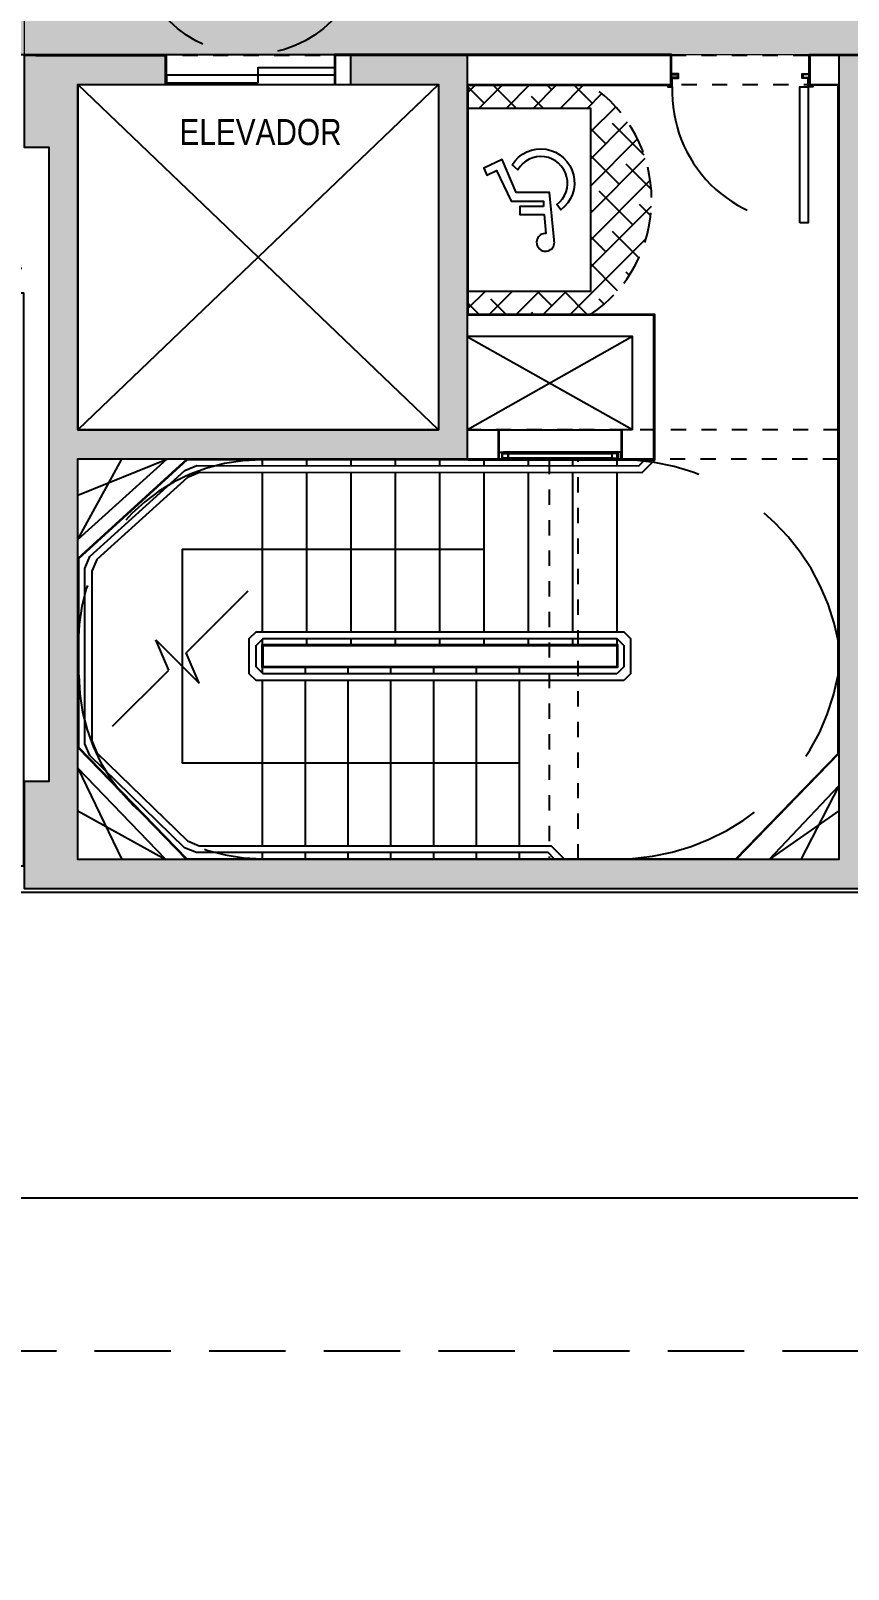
# Model space of a CAD drawing. Header units: metres. Extents: x -154 to 570, y -18 to 184.
# Drawn here: x -0.31 to 5.04, y -7.45 to 2.61 of the extents above; entities that cross this region are included whole.
import ezdxf
from ezdxf.enums import TextEntityAlignment as Align
from ezdxf.xclip import XClip

# ---------------------------------------------------------------- set-up
doc = ezdxf.new("R2010")
doc.units = ezdxf.units.M
doc.header["$XCLIPFRAME"] = 0
for name, pattern in [('CIRCULAÇAO VERTICAL EMBASAMENTO$0$DASHEDX2', [1.5, 1, -0.5]), ('PUC TORRE B$0$DASHEDX2', [1.5, 1, -0.5]), ('terreno + circ vert$0$DASHEDX2', [1.5, 1, -0.5])]:
    doc.linetypes.add(name, pattern=pattern)
for name, color, linetype in [('ARQ-AUX', 7, 'Continuous'), ('ARQ-DIM - EMBASAM', 2, 'Continuous'), ('ARQ-TXT - EMBASAM', 2, 'Continuous'), ('CIRCULAÇAO VERTICAL EMBASAMENTO$0$ARQ-ALV ACAB', 4, 'Continuous'), ('CIRCULAÇAO VERTICAL EMBASAMENTO$0$ARQ-ALV OSSO', 5, 'Continuous'), ('CIRCULAÇAO VERTICAL EMBASAMENTO$0$ARQ-AUX1', 1, 'Continuous'), ('CIRCULAÇAO VERTICAL EMBASAMENTO$0$ARQ-CAX @ 1', 1, 'Continuous'), ('CIRCULAÇAO VERTICAL EMBASAMENTO$0$ARQ-HTC', 251, 'Continuous'), ('CIRCULAÇAO VERTICAL EMBASAMENTO$0$ARQ-PRJ', 7, 'CIRCULAÇAO VERTICAL EMBASAMENTO$0$DASHEDX2'), ('CIRCULAÇAO VERTICAL EMBASAMENTO$0$ARQ-SIM', 1, 'Continuous'), ('PUC TORRE B$0$1', 232, 'PUC TORRE B$0$DASHEDX2'), ('PUC TORRE B$0$4', 2, 'Continuous'), ('PUC TORRE B$0$ARQ-ALV ACAB', 4, 'Continuous'), ('PUC TORRE B$0$ARQ-ALV OSSO', 5, 'Continuous'), ('PUC TORRE B$0$ARQ-AUX1', 1, 'Continuous'), ('PUC TORRE B$0$ARQ-AUX2', 2, 'Continuous'), ('PUC TORRE B$0$ARQ-PRJ', 7, 'PUC TORRE B$0$DASHEDX2'), ('PUC$0$ARQ-ALV ACAB', 4, 'Continuous'), ('PUC$0$ARQ-ALV OSSO', 5, 'Continuous'), ('terreno + circ vert$0$ARQ-AUX2', 2, 'Continuous'), ('terreno + circ vert$0$ARQ-EST', 2, 'Continuous'), ('terreno + circ vert$0$ARQ-PRJ', 7, 'terreno + circ vert$0$DASHEDX2')]:
    doc.layers.add(name, color=color, linetype=linetype)
doc.layers.add('CIRCULAÇAO VERTICAL EMBASAMENTO$0$ARQ-FORRO', color=9, linetype='Continuous', lineweight=5)
doc.layers.add('PUC$0$ARQ-FORRO', color=9, linetype='Continuous', lineweight=5)
doc.styles.add('Adesa', font='ARIALN.TTF')

# ---------------------------------------------------------------- blocks, each defined once
blk = doc.blocks.new('PUC$0$pl apto tipo 4 puc')
at = {"layer": 'PUC$0$ARQ-ALV ACAB'}
blk.add_lwpolyline([(0.367, -1.054), (2.186, -1.054), (2.186, -0.894), (0.357, -0.894), (0.357, 2.296), (0.357, 2.296), (0.357, 2.856), (0.815, 2.856), (0.815, 3.026), (0.309, 3.026)], dxfattribs=at)
blk = doc.blocks.new('PUC$0$forro area comum')
at = {"layer": 'PUC$0$ARQ-FORRO'}
h = blk.add_hatch(color=256, dxfattribs=at)
h.dxf.hatch_style = 1
h.paths.add_polyline_path([(11.688, 2.455), (11.688, 2.056), (14.598, 2.055), (14.598, 2.455), (22.461, 2.455), (22.461, 2.056), (25.295, 2.056), (25.295, 2.455), (26.456, 2.455), (26.456, 3.955), (5.17, 3.96), (5.096, 3.958), (3.825, 3.96), (3.825, 9.24), (2.32, 9.24), (2.32, 3.955), (-1.06, 3.955), (-1.06, 4.305), (-0.355, 4.305), (-0.355, 4.559), (-0.203, 4.561), (-0.203, 8.426), (-4.865, 8.426), (-4.865, 4.965), (-4.655, 4.965), (-4.655, 4.105), (-3.945, 4.105), (-3.945, 3.955), (-11.186, 3.955), (-11.186, 2.455), (-10.025, 2.455), (-10.025, 2.056), (-7.126, 2.056), (-7.126, 2.455)])
at = {"layer": 'PUC$0$ARQ-FORRO', "elevation": 0}
blk.add_lwpolyline([(5.096, 3.958), (3.825, 3.96), (3.825, 9.24), (2.32, 9.24), (2.32, 3.955), (-1.06, 3.955), (-1.06, 4.305), (-0.355, 4.305), (-0.355, 4.559), (-0.203, 4.561), (-0.203, 8.426), (-4.865, 8.426), (-4.865, 4.965), (-4.655, 4.965), (-4.655, 4.105), (-3.945, 4.105), (-3.945, 3.955), (-11.186, 3.955), (-11.186, 2.455), (-10.025, 2.455), (-10.025, 2.056), (-7.126, 2.056), (-7.126, 2.455), (11.688, 2.455)], dxfattribs=at)
blk = doc.blocks.new('*U3831')
at = {"layer": 'CIRCULAÇAO VERTICAL EMBASAMENTO$0$ARQ-HTC'}
h = blk.add_hatch(dxfattribs=at)
h.set_pattern_fill('ANSI38', color=256, angle=90)
h.set_pattern_definition([(135, (28.00371, -133.90091), (-0.08838835, -0.08838835), []), (225, (28.00371, -133.90091), (-0.08838835, -0.26516504), [0.3125, -0.1875])])
h.paths.add_polyline_path([(-0.15, 0.8), (-0.15, 0), (0, 0), (0, 0.8), (1.2, 0.8), (1.2, 0), (1.35, 0), (1.35, 0.8, 0.533333)])
at = {"color": 7, "linetype": 'CIRCULAÇAO VERTICAL EMBASAMENTO$0$DASHEDX2', "ltscale": 0.2}
blk.add_lwpolyline([(1.35, 0.8), (1.35, 0), (-0.15, 0), (-0.15, 0.8, -0.533333)], format="xyb", close=True, dxfattribs=at)
at = {"flags": 128}
blk.add_lwpolyline([(0, 0), (0, 0.8), (1.2, 0.8), (1.2, 0)], close=True, dxfattribs=at)
for points in [[(0.371, 0.287, -1.21092), (0.665, 0.605), (0.63, 0.58, 1.220785), (0.403, 0.325)], [(0.643, 0.493), (0.643, 0.338), (0.695, 0.338), (0.695, 0.496), (0.82, 0.508, 3.158623), (0.861, 0.561), (0.553, 0.531), (0.553, 0.314), (0.337, 0.221), (0.393, 0.101), (0.438, 0.122), (0.409, 0.185), (0.608, 0.281), (0.608, 0.493)]]:
    blk.add_lwpolyline(points, format="xyb", close=True, dxfattribs=at)
blk = doc.blocks.new('*U3832')
for points in [[(-0.91, -0.09), (-0.915, -0.09), (-0.915, -0.1), (-0.885, -0.1), (-0.885, -0.045), (-0.845, -0.045), (-0.845, -0.015), (-0.89, -0.015), (-0.89, -0.02), (-0.85, -0.02), (-0.85, -0.04), (-0.89, -0.04), (-0.89, -0.095), (-0.91, -0.095), (-0.91, -0.09)], [(0.03, -0.09), (0.035, -0.09), (0.035, -0.1), (0.005, -0.1), (0.005, -0.045), (-0.035, -0.045), (-0.035, -0.015), (0.01, -0.015), (0.01, -0.02), (-0.03, -0.02), (-0.03, -0.04), (0.01, -0.04), (0.01, -0.095), (0.03, -0.095), (0.03, -0.09)]]:
    blk.add_lwpolyline(points)
blk.add_lwpolyline([(-0.05, -0.99), (-0.05, -0.1), (0.005, -0.1), (0.005, -0.99)], close=True)
at = {"layer": 'CIRCULAÇAO VERTICAL EMBASAMENTO$0$ARQ-PRJ'}
blk.add_arc((-0.026, -0.131), 0.86, 177.9345, 272.0655, dxfattribs=at)
blk = doc.blocks.new('*U3843')
at = {"color": 0, "linetype": 'ByBlock', "ltscale": 0.5}
for points in [[(0.02, -0.045), (0.02, -0.045), (0.02, -0.045), (0.02, -0.045), (0.02, -0.045), (0.02, -0.045), (0.02, -0.045), (0.02, -0.045), (0.02, -0.045), (0.03, -0.045), (0.03, -0.05), (0, -0.05), (0, 0), (0.03, 0), (0.03, -0.005), (0.02, -0.005), (0.02, -0.045)], [(0.78, -0.045), (0.78, -0.045), (0.78, -0.045), (0.78, -0.045), (0.78, -0.045), (0.78, -0.045), (0.78, -0.045), (0.78, -0.045), (0.78, -0.045), (0.77, -0.045), (0.77, -0.05), (0.8, -0.05), (0.8, 0), (0.77, 0), (0.77, -0.005), (0.78, -0.005), (0.78, -0.045)], [(0.025, -0.01), (0.06, -0.01), (0.06, -0.04), (0.025, -0.04)], [(0.775, -0.01), (0.74, -0.01), (0.74, -0.04), (0.775, -0.04)]]:
    blk.add_lwpolyline(points, close=True, dxfattribs=at)
at = {"color": 8, "linetype": 'ByBlock', "ltscale": 0.5}
for points in [[(0.77, 0), (0.03, 0)], [(0.77, -0.05), (0.03, -0.05)]]:
    blk.add_lwpolyline(points, dxfattribs=at)
at = {"color": 7, "linetype": 'ByBlock', "ltscale": 0.5}
blk.add_lwpolyline([(0.74, -0.01), (0.74, -0.04), (0.06, -0.04), (0.06, -0.01)], close=True, dxfattribs=at)
blk = doc.blocks.new('CIRCULAÇAO VERTICAL EMBASAMENTO')
at = {"layer": 'CIRCULAÇAO VERTICAL EMBASAMENTO$0$ARQ-FORRO'}
h = blk.add_hatch(color=256, dxfattribs=at)
h.dxf.hatch_style = 1
h.paths.add_polyline_path([(-0.35, 2.452), (5.555, 2.455), (5.555, 3.96), (4.98, 3.96), (4.98, 4.465), (3.825, 4.465), (3.825, 9.235), (2.325, 9.235), (2.325, 3.955), (-0.35, 3.955)])
at = {"color": 7}
blk.add_lwpolyline([(2.755, 0), (3.555, 0)], dxfattribs=at)
at = {"layer": 'CIRCULAÇAO VERTICAL EMBASAMENTO$0$ARQ-ALV ACAB', "elevation": 0}
for points in [[(0.58, 2.26), (0.58, 2.455), (-0.35, 2.452)], [(2.555, -0.195), (3.775, -0.195), (3.775, 0.755), (2.555, 0.755), (2.555, 2.255), (3.885, 2.255), (3.885, 2.455), (1.68, 2.455), (1.68, 2.26)], [(4.975, -2.116), (4.975, 2.255), (4.785, 2.255), (4.785, 2.455), (5.275, 2.455)], [(2.75, 0), (2.755, 0), (2.755, -0.195)], [(3.56, 0), (3.555, 0), (3.555, -0.195)], [(2.555, -0.195), (0.715, -0.195), (0.005, -0.844), (0.005, -2.076), (0.714, -2.805), (4.306, -2.805)], [(4.306, -2.805), (4.975, -2.116)], [(-0.075, -3.025), (5.275, -3.025)]]:
    blk.add_lwpolyline(points, dxfattribs=at)
at = {"layer": 'CIRCULAÇAO VERTICAL EMBASAMENTO$0$ARQ-ALV OSSO', "elevation": 0}
for points in [[(-0.275, 2.45), (0.575, 2.45)], [(-0.075, -3), (5.17, -3), (5.17, 2.45), (4.79, 2.45), (4.79, 2.26), (4.98, 2.26), (4.98, -2.81), (0, -2.81), (0, -0.19), (2.55, -0.19), (2.55, 2.26)], [(0.575, 2.45), (0.575, 2.26)], [(2.55, 2.26), (3.88, 2.26), (3.88, 2.45), (2.625, 2.45), (1.685, 2.45), (1.685, 2.26), (2.36, 2.26)], [(0, 2.26), (0, 0)], [(0, 2.26), (0.575, 2.26)], [(2.36, 2.26), (2.36, 0)], [(3.56, -0.19), (3.77, -0.19), (3.77, 0.75), (2.55, 0.75)], [(3.63, 0), (3.63, 0.61), (2.55, 0.61)], [(0, 0), (2.36, 0)], [(2.75, 0), (2.75, -0.19)], [(3.56, 0), (3.56, -0.19)], [(0.713, -0.191), (0, -0.842)], [(0.583, -0.191), (0, -0.716)], [(2.55, -0.19), (2.75, -0.19)], [(0.712, -2.81), (0.002, -2.08)], [(0.577, -2.81), (0, -2.213)], [(4.308, -2.81), (4.98, -2.118)], [(4.524, -2.81), (4.98, -2.328)]]:
    blk.add_lwpolyline(points, dxfattribs=at)
at = {"layer": 'CIRCULAÇAO VERTICAL EMBASAMENTO$0$ARQ-ALV OSSO'}
for points in [[(2.55, 0), (2.755, 0)], [(3.63, 0), (3.56, 0)]]:
    blk.add_lwpolyline(points, dxfattribs=at)
at = {"layer": 'CIRCULAÇAO VERTICAL EMBASAMENTO$0$ARQ-AUX1'}
for p, q in [((0.58, 2.455, 0), (1.68, 2.455, 0)), ((0.58, 2.26, 0), (1.68, 2.26, 0))]:
    blk.add_line(p, q, dxfattribs=at)
at = {"layer": 'CIRCULAÇAO VERTICAL EMBASAMENTO$0$ARQ-AUX1', "elevation": 0}
for points in [[(1.18, 2.27), (1.18, 2.32), (0.58, 2.32), (0.58, 2.27)], [(1.18, 2.32), (1.18, 2.37), (1.68, 2.37), (1.68, 2.32)]]:
    blk.add_lwpolyline(points, close=True, dxfattribs=at)
at = {"layer": 'CIRCULAÇAO VERTICAL EMBASAMENTO$0$ARQ-FORRO', "elevation": 0}
blk.add_lwpolyline([(-0.35, 2.452), (5.555, 2.455), (5.555, 3.96), (4.98, 3.96), (4.98, 4.465), (3.825, 4.465), (3.825, 9.235), (2.325, 9.235), (2.325, 3.955), (-0.35, 3.955)], close=True, dxfattribs=at)
at = {"layer": 'CIRCULAÇAO VERTICAL EMBASAMENTO$0$ARQ-PRJ'}
blk.add_circle((1.13, 3.205, 0), 0.75, dxfattribs=at)
at = {"layer": 'CIRCULAÇAO VERTICAL EMBASAMENTO$0$ARQ-SIM', "elevation": 0}
for points in [[(2.36, 2.26), (0, 0)], [(2.36, 0), (0, 2.26)], [(3.63, 0.61), (2.55, 0)], [(3.63, 0), (2.555, 0.605)], [(0, -0.428), (0.583, -0.191)], [(0, -0.716), (0.289, -0.191)], [(0, -2.213), (0.289, -2.81)], [(4.98, -2.328), (4.731, -2.81)], [(0, -2.492), (0.577, -2.81)], [(4.98, -2.492), (4.524, -2.81)]]:
    blk.add_lwpolyline(points, dxfattribs=at)
at = {"layer": 'CIRCULAÇAO VERTICAL EMBASAMENTO$0$ARQ-CAX @ 1'}
for name, p in [('*U3832', (4.775, 2.345, 0)), ('*U3843', (2.755, -0.145, 0))]:
    blk.add_blockref(name, p, dxfattribs=at)
at = {"layer": 'CIRCULAÇAO VERTICAL EMBASAMENTO$0$ARQ-SIM', "rotation": 270.0000000647859}
blk.add_blockref('*U3831', (2.555, 2.105, 0), dxfattribs=at)
blk = doc.blocks.new('PUC')
at = {"layer": 'PUC$0$ARQ-ALV ACAB'}
blk.add_lwpolyline([(-4.667, 2.455), (0.575, 2.455), (0.575, 2.45)], dxfattribs=at)
blk.add_blockref('CIRCULAÇAO VERTICAL EMBASAMENTO', (0, 0), dxfattribs=at)
at = {"layer": 'PUC$0$ARQ-ALV OSSO', "color": 6, "rotation": 180}
blk.add_blockref('PUC$0$pl apto tipo 4 puc', (0.002, 0.002), dxfattribs=at)
at = {"layer": 'PUC$0$ARQ-FORRO'}
blk.add_blockref('PUC$0$forro area comum', (0, 0), dxfattribs=at)
blk = doc.blocks.new('PUC TORRE B$0$est-lo-07-6sb-r00')
at = {"layer": 'PUC TORRE B$0$4'}
h = blk.add_hatch(color=8, dxfattribs=at)
h.dxf.hatch_style = 1
h.paths.add_polyline_path([(213.004314, 592.98646), (232.004314, 592.98646), (232.004314, 743.98646), (213.004314, 743.98646)], flags=17)
h.paths.add_polyline_path([(517.003016, 942.98646), (353.003016, 942.98646), (353.003016, 923.986062), (498.003016, 923.986062), (498.003016, 465.008359), (498.003039, 465.008359), (498.003039, 450.008359), (498.003039, 395.98646), (517.003016, 395.98646)])
h.paths.add_polyline_path([(3672.003309, 253.001099), (3672.003309, 388.001099), (3637.003309, 388.001099), (3637.003309, 253.001099)])
h.paths.add_polyline_path([(3637.003309, 942.98646), (3637.003194, 872.98646), (3653.003309, 872.98646), (3653.003309, 599.001099), (3637.003309, 599.001099), (3637.003309, 539.001099), (3672.003309, 539.001099), (3672.003309, 942.98646)])
h.paths.add_polyline_path([(3672.003424, 102.001099), (3637.003309, 102.001099), (3637.003309, 42.001099), (3653.003307, 42.001099), (3653.003307, -229.998901), (3637.003309, -229.998901), (3637.003309, -299.998901), (3672.003424, -299.998901)])
h.paths.add_polyline_path([(3075.003309, -299.999844), (3110.003309, -299.999844), (3110.003309, -199.999844), (3075.003309, -199.999844)])
h.paths.add_polyline_path([(3075.003309, 270.500177), (3110.003309, 270.500177), (3110.003309, 370.500177), (3075.003309, 370.500177)])
h.paths.add_polyline_path([(520.003309, 942.98646), (520.003309, 395.98646), (555.003309, 395.98646), (555.003309, 451.98646), (539.003309, 451.98646), (539.003309, 872.98646), (555.003309, 872.98646), (555.003309, 942.98646)])
h.paths.add_polyline_path([(-2102.995138, 253.000177), (-2102.995138, 388.000177), (-2137.995138, 388.000177), (-2137.995138, 253.000177)])
h.paths.add_polyline_path([(-2137.995138, 101.999935), (-2137.995138, -299.999844), (-2102.995138, -299.999844), (-2102.995138, -229.999844), (-2118.995138, -229.999844), (-2118.995138, 41.999935), (-2102.995138, 41.999935), (-2102.995138, 101.999935)])
h.paths.add_polyline_path([(-2137.995141, 942.98646), (-2137.995141, 538.988972), (-2102.995141, 538.988972), (-2102.995141, 598.988972), (-2118.995141, 598.988972), (-2118.995141, 872.98646), (-2102.995141, 872.98646), (-2102.995141, 942.98646)])
h.paths.add_polyline_path([(520.003309, 245.003526), (520.003309, -299.999844), (555.003309, -299.999844), (555.003309, -229.999844), (539.003309, -229.999844), (539.003309, 185.003526), (555.003309, 185.003526), (555.003309, 245.003526)])
h.paths.add_polyline_path([(-34.995574, 942.98646), (-34.995574, 872.98646), (-18.995574, 872.98646), (-18.995574, 455.98646), (-34.995574, 455.98646), (-34.995574, 395.98646), (232.004426, 395.98646), (232.004426, 481.98646), (213.004426, 481.98646), (213.004426, 414.98646), (0.004426, 414.98646), (0.004426, 923.98646), (213.004426, 923.98646), (213.004426, 854.98646), (232.004426, 854.98646), (232.004426, 923.98646), (252.004426, 923.98646), (252.004426, 942.98646)])
h.paths.add_polyline_path([(3075.003309, 842.98646), (3110.003309, 842.98646), (3110.003309, 942.98646), (3075.003309, 942.98646)])
h.paths.add_polyline_path([(2530.003309, -299.999844), (2570.003309, -299.999844), (2570.003309, -199.999844), (2530.003309, -199.999844)])
h.paths.add_polyline_path([(2530.003309, 145.003526), (2570.003309, 145.003526), (2570.003309, 245.003526), (2530.003309, 245.003526)])
h.paths.add_polyline_path([(2530.003309, 395.98646), (2570.003309, 395.98646), (2570.003309, 495.98646), (2530.003309, 495.98646)])
h.paths.add_polyline_path([(2530.003309, 842.98646), (2570.003309, 842.98646), (2570.003309, 942.98646), (2530.003309, 942.98646)])
h.paths.add_polyline_path([(1995.003309, -299.999844), (2030.003309, -299.999844), (2030.003309, -199.999844), (1995.003309, -199.999844)])
h.paths.add_polyline_path([(1995.003309, 145.003526), (2030.003309, 145.003526), (2030.003309, 245.003526), (1995.003309, 245.003526)])
h.paths.add_polyline_path([(1995.003309, 395.98646), (2030.003309, 395.98646), (2030.003309, 495.98646), (1995.003309, 495.98646)])
h.paths.add_polyline_path([(1995.003309, 842.98646), (2030.003309, 842.98646), (2030.003309, 942.98646), (1995.003309, 942.98646)])
h.paths.add_polyline_path([(1460.003309, -299.999844), (1495.003309, -299.999844), (1495.003309, -199.999844), (1460.003309, -199.999844)])
h.paths.add_polyline_path([(1460.003309, 145.003526), (1495.003309, 145.003526), (1495.003309, 245.003526), (1460.003309, 245.003526)])
h.paths.add_polyline_path([(1460.176641, 395.98646), (1495.176641, 395.98646), (1495.176641, 495.98646), (1460.176641, 495.98646)])
h.paths.add_polyline_path([(1460.003309, 842.98646), (1495.003309, 842.98646), (1495.003309, 942.98646), (1460.003309, 942.98646)])
h.paths.add_polyline_path([(925.003309, -299.999844), (960.003309, -299.999844), (960.003309, -199.999844), (925.003309, -199.999844)])
h.paths.add_polyline_path([(925.003309, 145.003526), (960.003309, 145.003526), (960.003309, 245.003526), (925.003309, 245.003526)])
h.paths.add_polyline_path([(925.003309, 395.98646), (960.003309, 395.98646), (960.003309, 495.98646), (925.003309, 495.98646)])
h.paths.add_polyline_path([(925.003309, 842.98646), (960.003309, 842.98646), (960.003309, 942.98646), (925.003309, 942.98646)])
h.paths.add_polyline_path([(-1582.999721, -299.999844), (-1547.999721, -299.999844), (-1547.999721, -199.999844), (-1582.999721, -199.999844)])
h.paths.add_polyline_path([(-500.999721, -299.999844), (-465.999721, -299.999844), (-465.999721, -199.999844), (-500.999721, -199.999844)])
h.paths.add_polyline_path([(-1042.999721, -299.999844), (-1002.999721, -299.999844), (-1002.999721, -199.999844), (-1042.999721, -199.999844)])
h.paths.add_polyline_path([(-500.999721, 145.003526), (-465.999721, 145.003526), (-465.999721, 245.003526), (-500.999721, 245.003526)])
h.paths.add_polyline_path([(-1042.999721, 145.003526), (-1002.999721, 145.003526), (-1002.999721, 245.003526), (-1042.999721, 245.003526)])
h.paths.add_polyline_path([(-500.999721, 395.98646), (-465.999721, 395.98646), (-465.999721, 495.98646), (-500.999721, 495.98646)])
h.paths.add_polyline_path([(-1042.999721, 395.98646), (-1002.999721, 395.98646), (-1002.999721, 495.98646), (-1042.999721, 495.98646)])
h.paths.add_polyline_path([(-1582.999721, 270.500177), (-1547.999721, 270.500177), (-1547.999721, 370.500177), (-1582.999721, 370.500177)])
h.paths.add_polyline_path([(-500.999721, 842.98646), (-465.999721, 842.98646), (-465.999721, 942.98646), (-500.999721, 942.98646)])
h.paths.add_polyline_path([(-1042.999721, 842.98646), (-1002.999721, 842.98646), (-1002.999721, 942.98646), (-1042.999721, 942.98646)])
h.paths.add_polyline_path([(-1582.999721, 842.98646), (-1547.999721, 842.98646), (-1547.999721, 942.98646), (-1582.999721, 942.98646)])
h.paths.add_polyline_path([(-35, 245.003526), (-35, 185.003526), (-19, 185.003526), (-19, -230), (-35, -230), (-35, -300), (517, -300), (517, 245), (498, 245), (498, -281), (0, -281), (0, -19), (255, -19), (255, 245.003526), (178.5, 245.003526), (178.5, 226.003526), (236, 226.003526), (236, 0), (0, 0), (0, 226.003526), (57.5, 226.003526), (57.5, 245.003526)])
at = {"layer": 'PUC TORRE B$0$1'}
for p, q in [((255, -19.004679), (308.5, -19.004679)), ((308.5, -19.004679), (308.5, -281)), ((327.5, -19.004679), (498, -19.004679))]:
    blk.add_line(p, q, dxfattribs=at)
for points in [[(178.5, 245.003526), (57.5, 245.003526)], [(498.003016, 245), (255, 245.003526)], [(57.5, 226.003526), (178.5, 226.003526)], [(255, 226.003526), (498, 226)], [(323.623196, -0.004679), (255, -0.004679)], [(498, -0.004679), (323.623196, -0.004679)], [(327.5, -281), (327.5, -19.004679)]]:
    blk.add_lwpolyline(points, dxfattribs=at)
at = {"layer": 'PUC TORRE B$0$4', "linetype": 'Continuous'}
blk.add_lwpolyline([(-35, 245.003526), (-35, 185.003526), (-19, 185.003526), (-19, -230), (-35, -230), (-35, -300), (517, -300), (517, 245), (498, 245), (498, -281), (0, -281), (0, -19), (255, -19), (255, 245.003526), (178.5, 245.003526), (178.5, 226.003526), (236, 226.003526), (236, 0), (0, 0), (0, 226.003526), (57.5, 226.003526), (57.5, 245.003526), (-35, 245.003526)], dxfattribs=at)
blk = doc.blocks.new('PUC TORRE B')
at = {"layer": 'PUC TORRE B$0$ARQ-ALV ACAB', "elevation": 0}
blk.add_lwpolyline([(3.532, -1.555), (1.207, -1.555), (1.207, -1.405), (3.532, -1.405)], close=True, dxfattribs=at)
blk.add_lwpolyline([(-0.308, -3.025), (-0.075, -3.025)], dxfattribs=at)
at = {"layer": 'PUC TORRE B$0$ARQ-ALV OSSO', "elevation": 0}
blk.add_lwpolyline([(3.527, -1.55), (1.212, -1.55), (1.212, -1.41), (3.527, -1.41)], close=True, dxfattribs=at)
at = {"layer": 'PUC TORRE B$0$ARQ-AUX1'}
for p, q in [((1.207, -0.195, 0), (1.207, -0.234, 0)), ((1.497, -0.195), (1.497, -0.234)), ((1.787, -0.195), (1.787, -0.234)), ((2.077, -0.195), (2.077, -0.234)), ((2.367, -0.195), (2.367, -0.234)), ((2.657, -0.195), (2.657, -0.234)), ((2.947, -0.195), (2.947, -0.234)), ((3.237, -0.195), (3.237, -0.234)), ((3.527, -0.195), (3.527, -0.234)), ((1.207, -0.279, 0), (1.207, -1.32, 0)), ((1.497, -0.279), (1.497, -1.32)), ((1.787, -0.279), (1.787, -1.32)), ((2.077, -0.279), (2.077, -1.32)), ((2.367, -0.279), (2.367, -1.32)), ((2.657, -0.279), (2.657, -1.32)), ((2.947, -0.279), (2.947, -1.32)), ((3.237, -0.279), (3.237, -1.32)), ((3.527, -0.279), (3.527, -1.32)), ((1.207, -1.37, 0), (1.207, -1.405, 0)), ((1.207, -1.405, 0), (1.207, -1.59, 0)), ((1.497, -1.365), (1.497, -1.405)), ((1.787, -1.365), (1.787, -1.405)), ((2.077, -1.365), (2.077, -1.405)), ((2.367, -1.365), (2.367, -1.405)), ((2.657, -1.365), (2.657, -1.405)), ((2.947, -1.365), (2.947, -1.405)), ((3.237, -1.365), (3.237, -1.405)), ((3.527, -1.365), (3.527, -1.405)), ((1.487, -1.555, 0), (1.487, -1.595, 0)), ((1.767, -1.555, 0), (1.767, -1.595, 0)), ((2.047, -1.555, 0), (2.047, -1.595, 0)), ((2.327, -1.555, 0), (2.327, -1.595, 0)), ((2.607, -1.555, 0), (2.607, -1.595, 0)), ((2.887, -1.555, 0), (2.887, -1.595, 0)), ((1.207, -1.64, 0), (1.207, -2.72, 0)), ((1.487, -1.64, 0), (1.487, -2.72, 0)), ((1.767, -1.64, 0), (1.767, -2.72, 0)), ((2.047, -1.64, 0), (2.047, -2.72, 0)), ((2.327, -1.64, 0), (2.327, -2.72, 0)), ((2.607, -1.64, 0), (2.607, -2.72, 0)), ((2.887, -1.64, 0), (2.887, -2.72, 0)), ((1.207, -2.765, 0), (1.207, -2.805, 0)), ((1.487, -2.765, 0), (1.487, -2.805, 0)), ((1.767, -2.765, 0), (1.767, -2.805, 0)), ((2.047, -2.765, 0), (2.047, -2.805, 0)), ((2.327, -2.765, 0), (2.327, -2.805, 0)), ((2.607, -2.765, 0), (2.607, -2.805, 0)), ((2.887, -2.765, 0), (2.887, -2.805, 0))]:
    blk.add_line(p, q, dxfattribs=at)
at = {"layer": 'PUC TORRE B$0$ARQ-AUX1', "elevation": 0}
blk.add_lwpolyline([(2.887, -2.18), (0.686, -2.18), (0.686, -0.78), (2.657, -0.78)], dxfattribs=at)
at = {"layer": 'PUC TORRE B$0$ARQ-AUX2', "elevation": 0}
for points in [[(3.118, -2.805), (3.078, -2.765), (0.777, -2.765), (0.699, -2.734), (0.079, -2.131), (0.047, -2.054), (0.047, -0.906), (0.079, -0.829), (0.7, -0.266), (0.778, -0.234), (3.671, -0.235), (3.711, -0.195)], [(3.775, -0.195), (3.69, -0.28), (0.796, -0.279), (0.719, -0.311), (0.124, -0.848), (0.092, -0.925), (0.092, -2.035), (0.124, -2.112), (0.718, -2.689), (0.795, -2.72), (3.097, -2.72), (3.182, -2.805)]]:
    blk.add_lwpolyline(points, dxfattribs=at)
for points in [[(3.572, -1.64), (1.167, -1.64), (1.122, -1.595), (1.122, -1.365), (1.167, -1.32), (3.572, -1.32), (3.617, -1.365), (3.617, -1.595)], [(3.527, -1.595), (1.212, -1.595), (1.167, -1.55), (1.167, -1.41), (1.212, -1.365), (3.527, -1.365), (3.572, -1.41), (3.572, -1.55)]]:
    blk.add_lwpolyline(points, close=True, dxfattribs=at)
at = {"layer": 'PUC TORRE B$0$ARQ-PRJ', "elevation": 0}
blk.add_lwpolyline([(0.228, -1.939), (0.596, -1.572), (0.511, -1.374), (0.794, -1.656), (0.709, -1.458), (1.116, -1.052)], dxfattribs=at)
at = {"layer": 'PUC TORRE B$0$ARQ-PRJ'}
for centre, radius, start, end in [((1.202, -1.396, 0), 1.2, 90, 180), ((3.546, -1.651, 0), 1.456, 10.1213, 91.4274), ((1.207, -1.605, 0), 1.2, 180, 270), ((3.533, -1.339, 0), 1.467, 268.5345, 349.5365)]:
    blk.add_arc(centre, radius, start, end, dxfattribs=at)
at = {"linetype": 'Continuous', "xscale": 0.01, "yscale": 0.01, "zscale": 0.01}
blk.add_blockref('PUC TORRE B$0$est-lo-07-6sb-r00', (0, 0), dxfattribs=at)
blk.add_blockref('PUC', (0, 0))
blk = doc.blocks.new('terreno + circ vert')
at = {"layer": 'Defpoints'}
blk.add_lwpolyline([(45.031, 1.162, 0.011807), (45.046, 1.811), (45.121, 8.461), (42.945, 9.481), (35.555, 12.947), (27.506, 16.893), (22.101, 19.54), (15.002, 23.015), (8.325, 26.282), (0.49, 30.091), (-5.893, 33.236), (-11.242, 35.872), (-77.207, 8.344), (-72.462, -3.025), (39.746, -3.025), (40.529, -3.025, 0.392534)], format="xyb", close=True, dxfattribs=at)
at = {"layer": 'terreno + circ vert$0$ARQ-AUX2'}
blk.add_lwpolyline([(50.653, 15.642), (50.954, 7.439), (50.973, 6.35), (49.746, 5.079), (48.496, 5.056), (48.584, 0.055), (49.834, 0.077), (51.106, -1.15), (51.137, -2.868, -0.419088), (46.642, -7.448), (41.757, -7.453), (40.542, -6.24), (40.542, -5.025), (-9.458, -5.025), (-9.458, -6.399), (-12.819, -4.225), (-35.314, -4.225), (-38.72, -6.393), (-38.72, -5.025), (-98.72, -5.025)], format="xyb", dxfattribs=at)
at = {"layer": 'terreno + circ vert$0$ARQ-EST', "color": 102}
blk.add_lwpolyline([(45.031, 1.162, 0.011807), (45.046, 1.811), (45.121, 8.461), (42.945, 9.481), (35.555, 12.947), (27.506, 16.893), (22.101, 19.54), (15.002, 23.015), (8.325, 26.282), (0.49, 30.091), (-5.893, 33.236), (-11.242, 35.872), (-77.207, 8.344), (-72.462, -3.025), (39.746, -3.025), (40.529, -3.025, 0.392527), (45.031, 1.162)], format="xyb", dxfattribs=at)
at = {"layer": 'terreno + circ vert$0$ARQ-PRJ', "color": 1, "ltscale": 0.5}
blk.add_lwpolyline([(48.042, 1.391), (48.106, 7.061), (42.945, 9.481), (35.555, 12.947), (27.506, 16.893), (22.101, 19.54), (15.002, 23.015), (8.325, 26.282), (0.49, 30.091), (-5.893, 33.236), (-12.276, 36.381), (-18.916, 39.668), (-31.6, 31.223), (-104.383, 0.849), (-104.14, -6.025), (40.542, -6.025, 0.41093)], format="xyb", close=True, dxfattribs=at)
blk.add_blockref('CIRCULAÇAO VERTICAL EMBASAMENTO', (0, 0))
blk = doc.blocks.new('A$C161b9c9e')
at = {"layer": 'PUC TORRE B$0$ARQ-AUX1'}
for p, q in [((1.207, -0.195, 0), (1.207, -0.234, 0)), ((1.497, -0.195), (1.497, -0.234)), ((1.787, -0.195), (1.787, -0.234)), ((2.077, -0.195), (2.077, -0.234)), ((2.367, -0.195), (2.367, -0.234)), ((2.657, -0.195), (2.657, -0.234)), ((2.947, -0.195), (2.947, -0.234)), ((3.237, -0.195), (3.237, -0.234)), ((3.527, -0.195), (3.527, -0.234)), ((1.207, -0.279, 0), (1.207, -1.32, 0)), ((1.497, -0.279), (1.497, -1.32)), ((1.787, -0.279), (1.787, -1.32)), ((2.077, -0.279), (2.077, -1.32)), ((2.367, -0.279), (2.367, -1.32)), ((2.657, -0.279), (2.657, -1.32)), ((2.947, -0.279), (2.947, -1.32)), ((3.237, -0.279), (3.237, -1.32)), ((3.527, -0.279), (3.527, -1.32)), ((1.207, -1.37, 0), (1.207, -1.405, 0)), ((1.207, -1.405, 0), (1.207, -1.59, 0)), ((1.497, -1.365), (1.497, -1.405)), ((1.787, -1.365), (1.787, -1.405)), ((2.077, -1.365), (2.077, -1.405)), ((2.367, -1.365), (2.367, -1.405)), ((2.657, -1.365), (2.657, -1.405)), ((2.947, -1.365), (2.947, -1.405)), ((3.237, -1.365), (3.237, -1.405)), ((3.527, -1.365), (3.527, -1.405)), ((1.487, -1.555, 0), (1.487, -1.595, 0)), ((1.767, -1.555, 0), (1.767, -1.595, 0)), ((2.047, -1.555, 0), (2.047, -1.595, 0)), ((2.327, -1.555, 0), (2.327, -1.595, 0)), ((2.607, -1.555, 0), (2.607, -1.595, 0)), ((2.887, -1.555, 0), (2.887, -1.595, 0)), ((1.207, -1.64, 0), (1.207, -2.72, 0)), ((1.487, -1.64, 0), (1.487, -2.72, 0)), ((1.767, -1.64, 0), (1.767, -2.72, 0)), ((2.047, -1.64, 0), (2.047, -2.72, 0)), ((2.327, -1.64, 0), (2.327, -2.72, 0)), ((2.607, -1.64, 0), (2.607, -2.72, 0)), ((2.887, -1.64, 0), (2.887, -2.72, 0)), ((1.207, -2.765, 0), (1.207, -2.805, 0)), ((1.487, -2.765, 0), (1.487, -2.805, 0)), ((1.767, -2.765, 0), (1.767, -2.805, 0)), ((2.047, -2.765, 0), (2.047, -2.805, 0)), ((2.327, -2.765, 0), (2.327, -2.805, 0)), ((2.607, -2.765, 0), (2.607, -2.805, 0)), ((2.887, -2.765, 0), (2.887, -2.805, 0))]:
    blk.add_line(p, q, dxfattribs=at)
at = {"layer": 'PUC TORRE B$0$ARQ-AUX1', "elevation": 0}
blk.add_lwpolyline([(2.887, -2.18), (0.686, -2.18), (0.686, -0.78), (2.657, -0.78)], dxfattribs=at)
at = {"layer": 'PUC TORRE B$0$ARQ-AUX2', "elevation": 0}
for points in [[(3.118, -2.805), (3.078, -2.765), (0.777, -2.765), (0.699, -2.734), (0.079, -2.131), (0.047, -2.054), (0.047, -0.906), (0.079, -0.829), (0.7, -0.266), (0.778, -0.234), (3.671, -0.235), (3.711, -0.195)], [(3.775, -0.195), (3.69, -0.28), (0.796, -0.279), (0.719, -0.311), (0.124, -0.848), (0.092, -0.925), (0.092, -2.035), (0.124, -2.112), (0.718, -2.689), (0.795, -2.72), (3.097, -2.72), (3.182, -2.805)]]:
    blk.add_lwpolyline(points, dxfattribs=at)
for points in [[(3.572, -1.64), (1.167, -1.64), (1.122, -1.595), (1.122, -1.365), (1.167, -1.32), (3.572, -1.32), (3.617, -1.365), (3.617, -1.595)], [(3.527, -1.595), (1.212, -1.595), (1.167, -1.55), (1.167, -1.41), (1.212, -1.365), (3.527, -1.365), (3.572, -1.41), (3.572, -1.55)]]:
    blk.add_lwpolyline(points, close=True, dxfattribs=at)

msp = doc.modelspace()

# ---------------------------------------------------------------- block references
msp.add_blockref('A$C161b9c9e', (0, 0))
at = {"layer": 'ARQ-AUX'}
ref = msp.add_blockref('PUC TORRE B', (0, 0), dxfattribs=at)
XClip(ref).set_block_clipping_path([(-22.1257387469, -3.8879528525), (38.8233554118, 13.297728756)])
at = {"layer": 'ARQ-DIM - EMBASAM'}
msp.add_blockref('terreno + circ vert', (0, 0), dxfattribs=at)

# ---------------------------------------------------------------- texts
at = {"layer": 'ARQ-TXT - EMBASAM', "style": 'Adesa'}
msp.add_text('ELEVADOR', height=0.17, dxfattribs=at).set_placement((1.1958, 1.9486), align=Align.MIDDLE)

doc.saveas('drawing.dxf')
